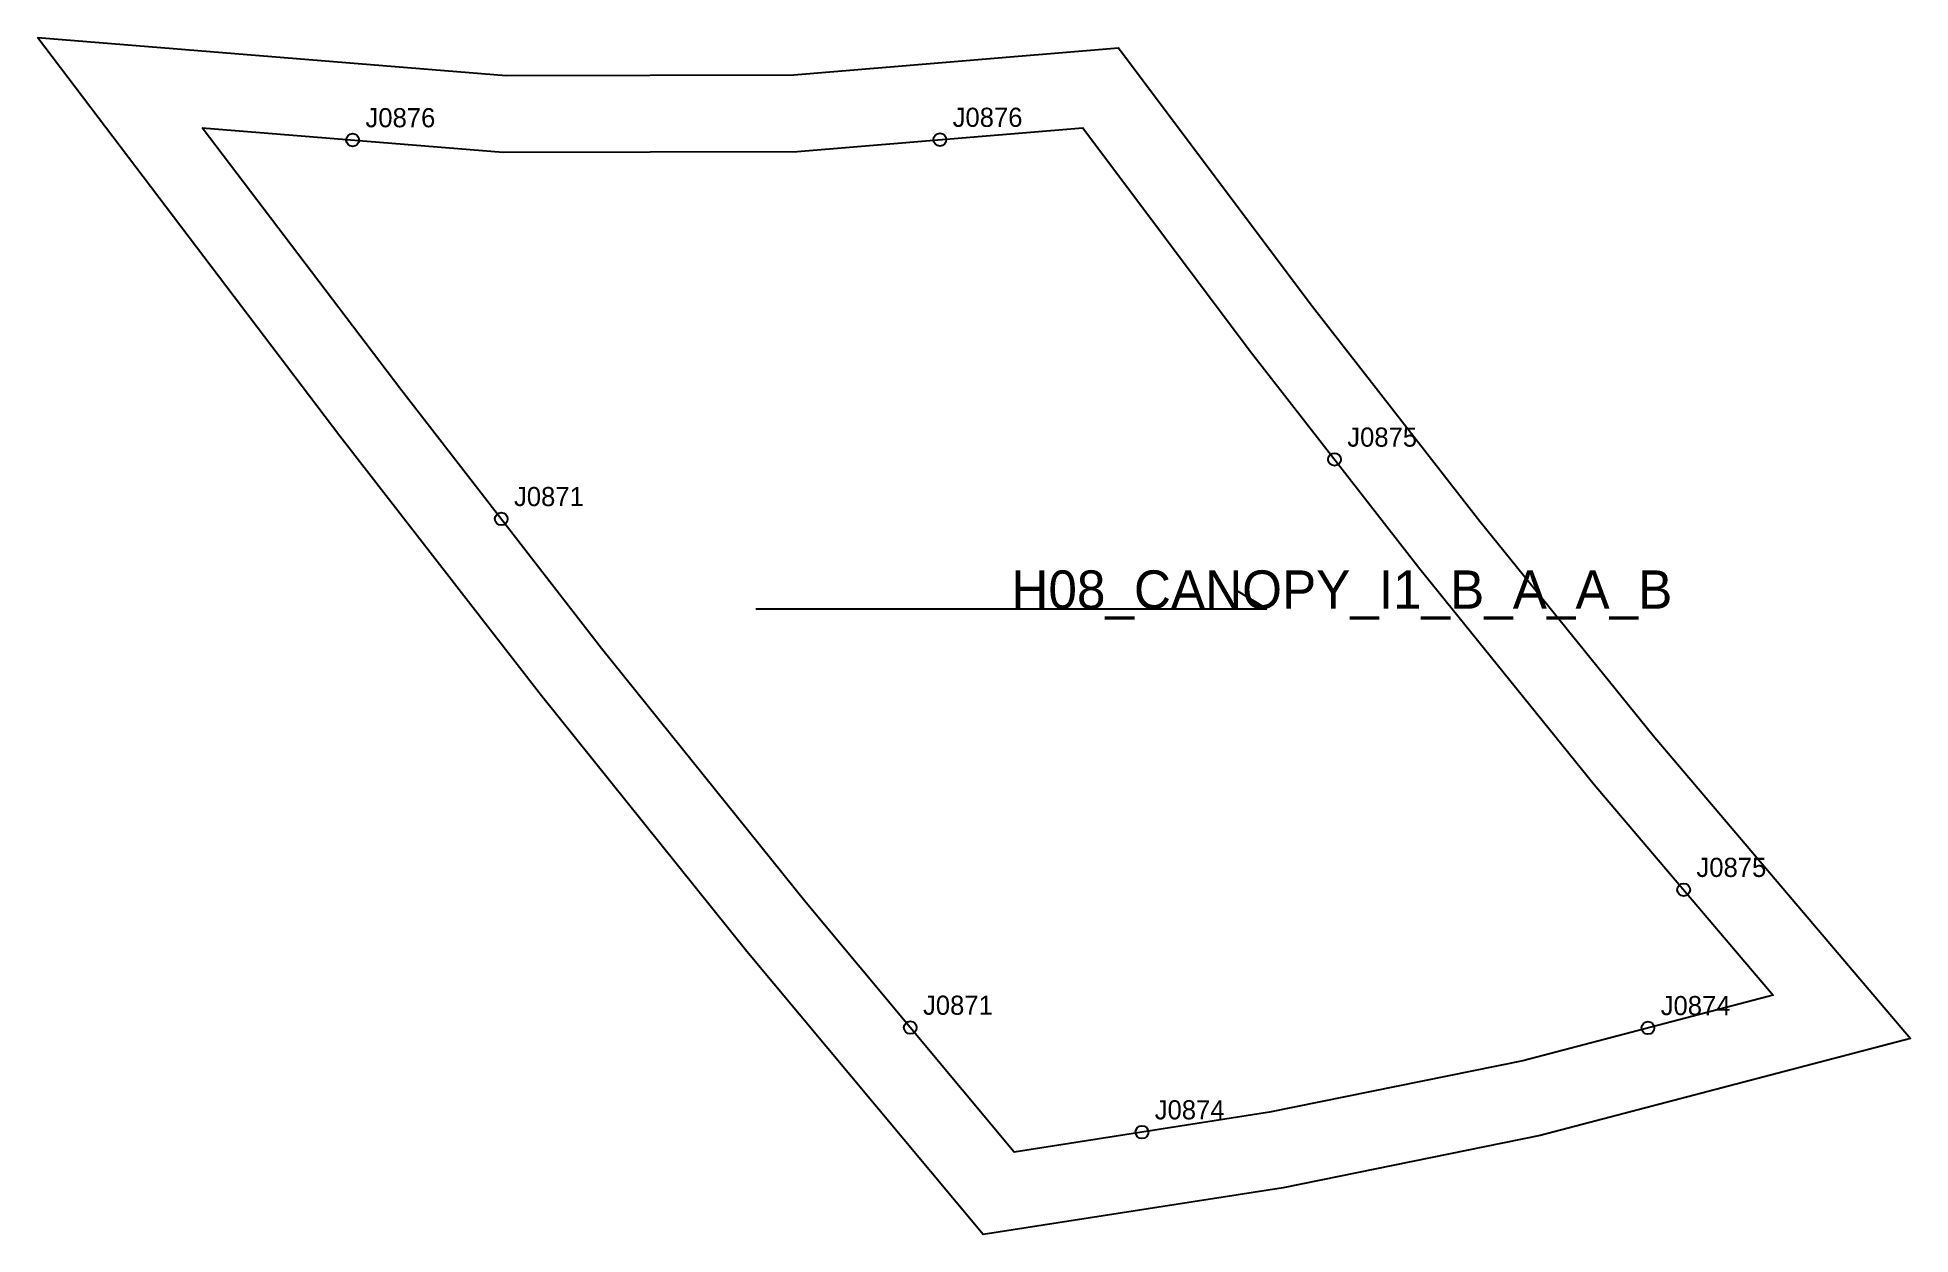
# Model space of a CAD drawing. Header units: millimetres. Extents: x -26 to 267, y -173 to 14.
import ezdxf

# ---------------------------------------------------------------- set-up
doc = ezdxf.new("R2010")
doc.units = ezdxf.units.MM
for name, color, linetype in [('CUT', 1, 'Continuous'), ('GRAIN', 3, 'Continuous'), ('LABEL', 7, 'Continuous'), ('NOTCH', 2, 'Continuous'), ('SEW', 5, 'Continuous')]:
    doc.layers.add(name, color=color, linetype=linetype)

msp = doc.modelspace()

# ---------------------------------------------------------------- linework, layer by layer
at = {"layer": 'CUT'}
msp.add_lwpolyline([(-25.79, 14.14), (47.59, 8.16), (92.61, 8.27), (143.46, 12.51), (173.46, -27.51), (200.01, -61.61), (227.15, -95.14), (267.44, -142.58), (209.44, -157.76), (169.22, -165.95), (122.28, -173.29), (85.27, -128.97), (53.12, -88.95), (21.56, -48.27), (-25.79, 14.14)], close=True, dxfattribs=at)
at = {"layer": 'GRAIN'}
for p, q in [((166.68, -75.3), (161.68, -72.3)), ((86.68, -75.3), (166.68, -75.3))]:
    msp.add_line(p, q, dxfattribs=at)
at = {"layer": 'NOTCH'}
for centre in [(23.56, -1.92), (115.48, -1.86), (177.26, -51.93), (46.81, -61.24), (231.93, -119.3), (110.84, -140.88), (226.33, -140.94), (147.12, -157.26)]:
    msp.add_circle(centre, 1, dxfattribs=at)
at = {"layer": 'SEW'}
msp.add_lwpolyline([(0, 0), (47.12, -3.84), (93.13, -3.73), (137.84, 0), (163.92, -34.79), (190.61, -69.08), (217.91, -102.8), (245.94, -135.8), (206.72, -146.07), (167.1, -154.13), (127.13, -160.38), (94.55, -121.37), (62.53, -81.52), (31.08, -40.96)], close=True, dxfattribs=at)

# ---------------------------------------------------------------- texts
at = {"layer": 'LABEL'}
for s, height, p in [('J0876', 3, (25.56, 0.08)), ('J0876', 3, (117.48, 0.14)), ('J0875', 3, (179.26, -49.93)), ('J0871', 3, (48.81, -59.24)), ('H08_CANOPY_I1_B_A_A_B', 6, (126.68, -75.3)), ('J0875', 3, (233.93, -117.3)), ('J0871', 3, (112.84, -138.88)), ('J0874', 3, (228.33, -138.94)), ('J0874', 3, (149.12, -155.26))]:
    msp.add_text(s, height=height, dxfattribs=at).set_placement(p)

doc.saveas('drawing.dxf')
